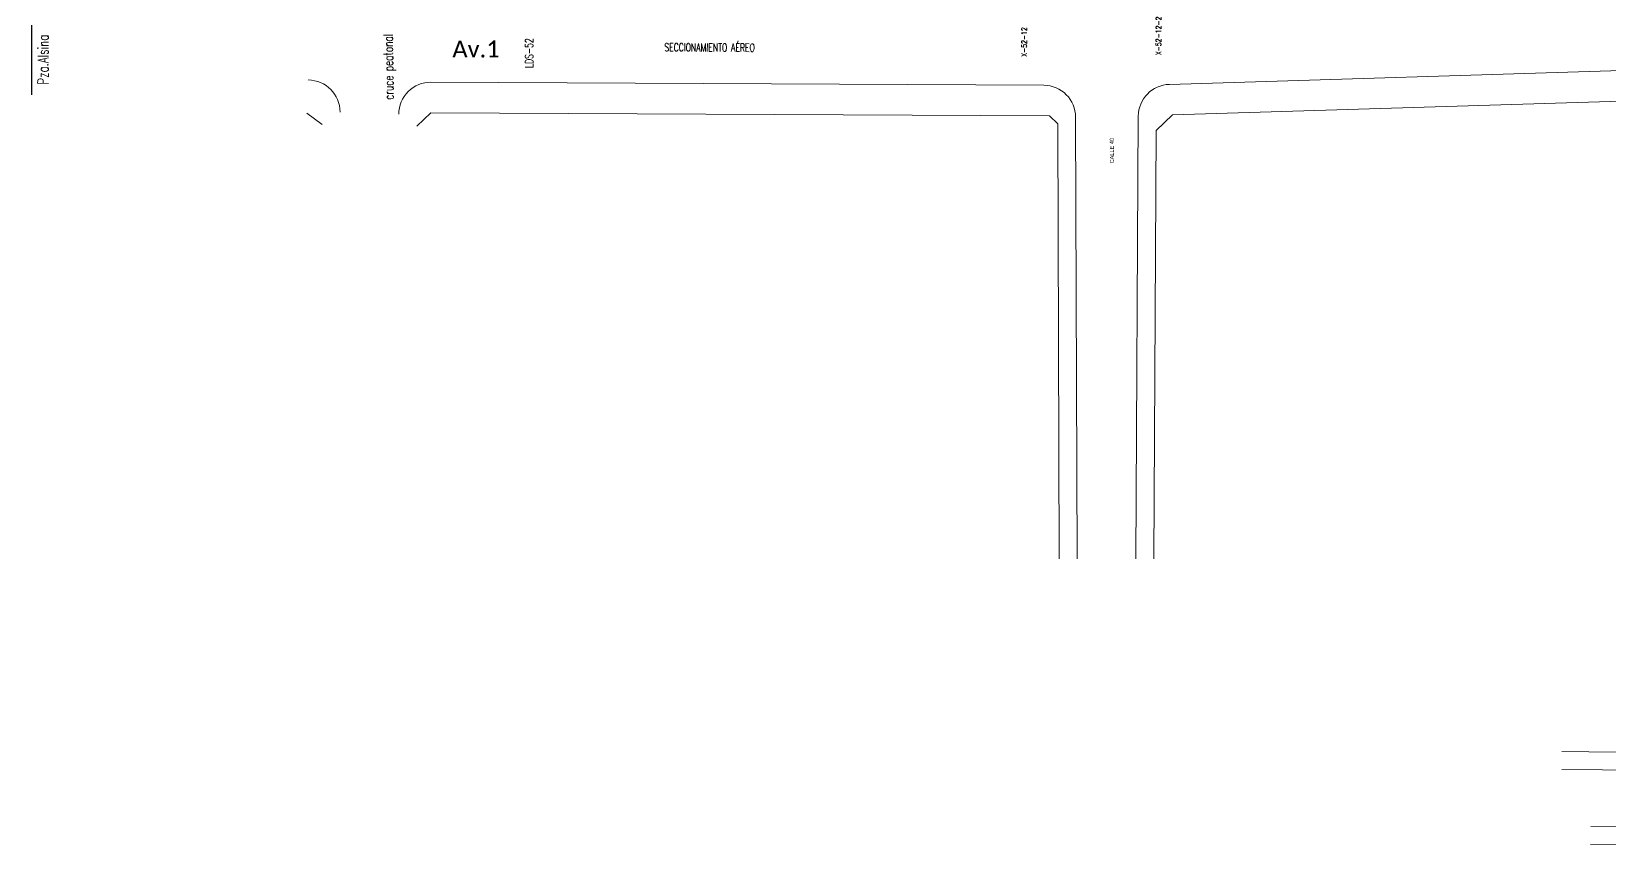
# Model space of a CAD drawing. Header units: millimetres. Extents: x 2669 to 3716, y 1967 to 2664.
# Drawn here: x 2724.2 to 3019.9, y 2026.8 to 2179.6 of the extents above; entities that cross this region are included whole.
import ezdxf

# ---------------------------------------------------------------- set-up
doc = ezdxf.new("R2010")
doc.units = ezdxf.units.MM
doc.layers.add('01 Textos', color=7, linetype='Continuous', lineweight=15)
doc.layers.add('03 Manzanas', color=253, linetype='Continuous', lineweight=15)
doc.layers.add('textos', color=7, linetype='Continuous')
doc.layers.add('Textos catenaria', color=7, linetype='Continuous')
doc.styles.add('ARIAL', font='arial.ttf', dxfattribs={"width": 0.7})
doc.styles.add('progresivas', font='calibri.ttf')
doc.styles.add('SIMPLEX', font='simplex.shx', dxfattribs={"width": 0.75})

msp = doc.modelspace()

# ---------------------------------------------------------------- linework, layer by layer
msp.add_line((2724.19, 2203.9), (2724.16, 2167.76))
at = {"layer": '03 Manzanas'}
for p, q in [((2937.39, 2169.7), (3055.65, 2173.29)), ((2799.01, 2170.1), (2913.86, 2169.52)), ((2919.83, 2163.54), (2920.11, 2080.74)), ((2931.11, 2080.76), (2931.57, 2163.73))]:
    msp.add_line(p, q, dxfattribs=at)
at = {"layer": '03 Manzanas', "color": 7, "lineweight": 5}
for p, q in [((2937.99, 2164.01), (3055.4, 2167.58)), ((2775.73, 2164.3), (2778.61, 2162.16)), ((2796.34, 2161.84), (2798.99, 2164.39)), ((2798.99, 2164.39), (2914.94, 2163.81)), ((2914.94, 2163.81), (2916.48, 2162.32)), ((2916.48, 2162.32), (2916.75, 2080.73)), ((2934.92, 2161.04), (2937.99, 2164.01)), ((2934.47, 2080.74), (2934.92, 2161.04)), ((3056.16, 2044.19), (3010.96, 2044.6)), ((3056.18, 2026.82), (3016.32, 2027.19))]:
    msp.add_line(p, q, dxfattribs=at)
at = {"layer": '03 Manzanas', "lineweight": 5}
for p, q in [((3055.95, 2040.83), (3010.93, 2041.25)), ((3056.1, 2030.18), (3016.35, 2030.55))]:
    msp.add_line(p, q, dxfattribs=at)
at = {"layer": '03 Manzanas'}
for centre, start, end in [((2775.97, 2164.52), 359.9488, 89.6819), ((2798.98, 2164.1), 89.7106, 179.9536), ((2913.83, 2163.52), 0.1889, 89.7106), ((2937.57, 2163.7), 91.7414, 179.6819)]:
    msp.add_arc(centre, 6, start, end, dxfattribs=at)

# ---------------------------------------------------------------- texts
at = {"layer": '01 Textos', "style": 'ARIAL'}
msp.add_text('CALLE 40', height=0.75, rotation=90.389, dxfattribs=at).set_placement((2927.01, 2154.88))
at = {"layer": 'textos', "style": 'progresivas'}
msp.add_text('                                                                                                                                                                                                                                           Av.1', height=3.18125, rotation=0.0086, dxfattribs=at).set_placement((2539.59, 2174.7))
at = {"layer": 'Textos catenaria', "style": 'SIMPLEX', "width": 0.7}
for s, height, rotation, p in [('X-52-12-2', 1, 89.9866, (2935.86, 2175.16)), ('Pza.Alsina', 2, 89.7912, (2727.3, 2169.65)), ('cruce peatonal', 1.75, 90.7474, (2792, 2166.82)), ('LDS-52', 1.5, 89.9349, (2818.14, 2172.76)), ('SECCIONAMIENTO AÉREO', 1.5, 359.6646, (2842.74, 2175.92)), ('X-52-12', 1, 89.9866, (2910.67, 2174.86))]:
    msp.add_text(s, height=height, rotation=rotation, dxfattribs=at).set_placement(p)

doc.saveas('drawing.dxf')
